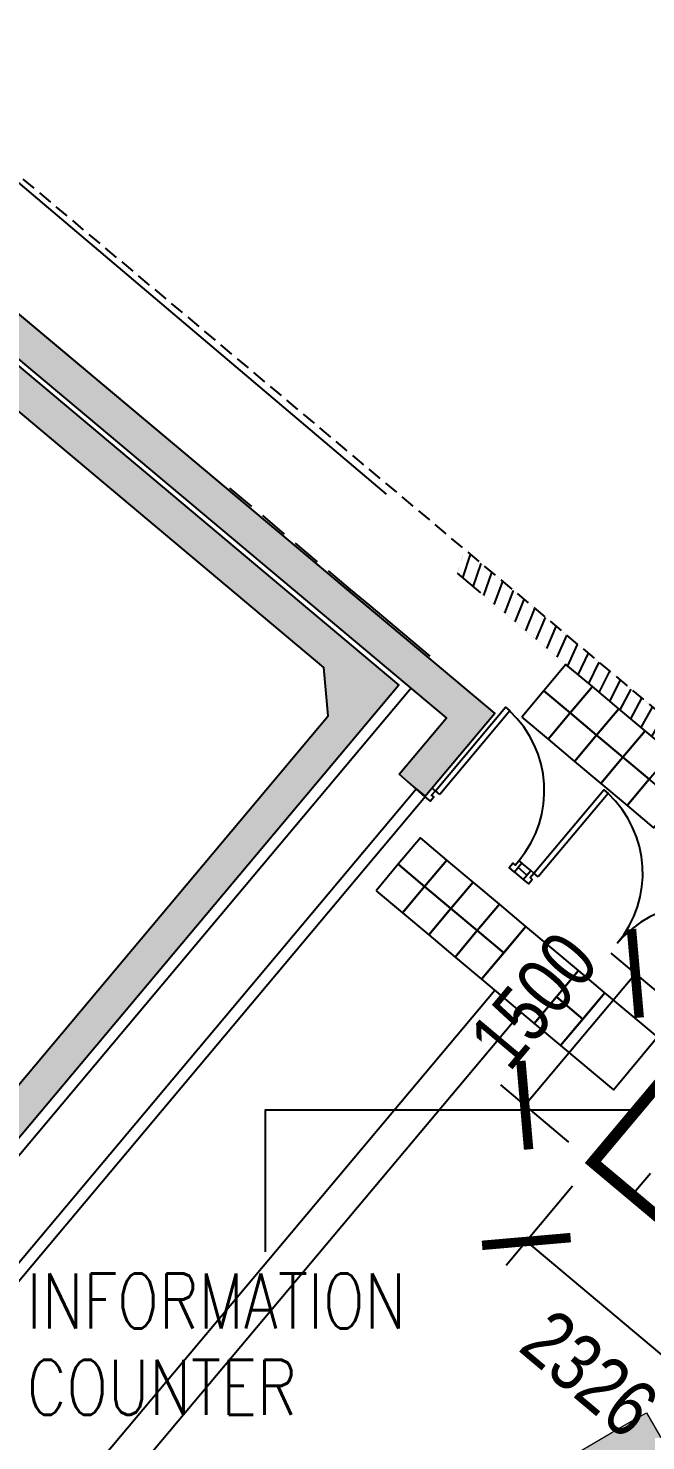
# Model space of a CAD drawing. Header units: millimetres. Extents: x 834140250 to 834644390, y 817877047 to 817987022.
# Drawn here: x 834555248 to 834560630, y 817946257 to 817958575 of the extents above; entities that cross this region are included whole.
import ezdxf

# ---------------------------------------------------------------- set-up
doc = ezdxf.new("R2010")
doc.units = ezdxf.units.MM
doc.header["$LTSCALE"] = 1000
doc.header["$MEASUREMENT"] = 0
doc.linetypes.add('3B52X-MAGP-P-L000_XB$0$HIDDEN', pattern=[0.375, 0.25, -0.125])
doc.linetypes.add('3B52X-MAGP-P-L000_XB$0$HIDDEN2', pattern=[0.1875, 0.125, -0.0625])
doc.layers.get('Defpoints').update_dxf_attribs({"color": 150})
for name, color, linetype in [('3B52X-MAGP-P-L000_XB$0$VPA Window', 4, 'Continuous'), ('3B52X-MAGP-P-L000_XB$0$VPA060_Hatch', 252, 'Continuous'), ('3B52X-MAGP-P-L000_XB$0$VPA060_Tactile', 8, 'Continuous'), ('3B52X-MAGP-P-L000_XB$0$VPA090_Building Line Above', 1, '3B52X-MAGP-P-L000_XB$0$HIDDEN2'), ('3B52X-MAGP-P-L000_XB$0$VPA220_Wall-Conc', 3, 'Continuous'), ('3B52X-MAGP-P-L000_XB$0$VPA240_Retaining wall', 3, 'Continuous'), ('3B52X-MAGP-P-L000_XB$0$VPA240_Stair Ramp', 1, 'Continuous'), ('3B52X-MAGP-P-L000_XB$0$VPA315_Door', 1, 'Continuous'), ('3B52X-MAGP-P-L000_XB$0$VPA520_Drainage', 8, 'Continuous'), ('3B52X-MAGP-P-L000_XB$0$VPA726_Loose Furniture', 7, '3B52X-MAGP-P-L000_XB$0$HIDDEN'), ('MGD031_1', 7, 'Continuous'), ('VPA040_Text', 3, 'Continuous')]:
    doc.layers.add(name, color=color, linetype=linetype)
doc.layers.add('VPA280_Structure', color=2, linetype='Continuous', lineweight=5)
doc.styles.add('1_2.5mm', font='arial.ttf', dxfattribs={"width": 0.8, "height": 0.0025})
doc.styles.get("Standard").update_dxf_attribs({"font": 'txt.shx', "width": 0.8})
doc.styles.add('Style-Arial', font='arial.ttf', dxfattribs={"width": 0.8})
doc.dimstyles.get("Standard").update_dxf_attribs({"dimtxt": 0.18, "dimasz": 0.18, "dimexe": 0.18, "dimexo": 0.06249999999999999, "dimgap": 0.09, "dimtad": 0, "dimtih": 1, "dimtoh": 1, "dimdec": 4, "dimzin": 1, "dimdsep": 46, "dimtxsty": '1_2.5mm', "dimcen": 0, "dimadec": 0, "dimazin": 0, "dimtfac": 1, "dimtdec": 4, "dimtofl": 0, "dimtmove": 0, "dimatfit": 3, "dimfxl": 0, "dimtolj": 1, "dimtzin": 1, "dimarcsym": 0})

# ---------------------------------------------------------------- blocks, each defined once
blk = doc.blocks.new('_ArchTick')
at = {"color": 0, "linetype": 'ByBlock', "const_width": 0.15}
blk.add_lwpolyline([(-0.5, -0.5), (0.5, 0.5)], dxfattribs=at)
blk = doc.blocks.new('*D79')
at = {"layer": 'Defpoints', "color": 0}
for p in [(834560539.787054, 817950332.7164288), (834561133.3917124, 817949834.6229776), (834560169.2101812, 817948685.5561744)]:
    blk.add_point(p, dxfattribs=at)
at = {"layer": 'MGD031_1', "color": 0, "lineweight": -2}
for p, q in [((834560923.6485664, 817950010.6183746), (834560330.0439078, 817950508.7118256)), ((834559575.6055217, 817949183.6496263), (834560539.787054, 817950332.7164288)), ((834559959.467035, 817948861.5515714), (834559365.8623755, 817949359.6450232))]:
    blk.add_line(p, q, dxfattribs=at)
at = {"layer": 'MGD031_1', "color": 0, "lineweight": -2, "xscale": 547.6004642393601, "yscale": 547.6004642393601, "zscale": 547.6004642393601}
for p, rotation in [((834560539.787054, 817950332.7164288), 49.99999993868348), ((834559575.6055217, 817949183.6496263), 229.9999999386835)]:
    blk.add_blockref('_ArchTick', p, dxfattribs=dict(at, rotation=rotation))
at = {"layer": 'MGD031_1', "color": 0, "insert": (834559652.3923417, 817950098.2734199), "char_height": 500, "attachment_point": 5, "rotation": 49.999999938683494, "style": 'Style-Arial'}
blk.add_mtext('1500', dxfattribs=at)
blk = doc.blocks.new('*D80')
at = {"layer": 'Defpoints', "color": 0}
for p in [(834560169.2101812, 817948685.5561744), (834561950.8213193, 817947190.6069256), (834561371.1689472, 817946499.8041301)]:
    blk.add_point(p, dxfattribs=at)
at = {"layer": 'MGD031_1', "color": 0, "lineweight": -2}
for p, q in [((834559993.214784, 817948475.8130283), (834559413.5624135, 817947785.0102348)), ((834559589.5578105, 817947994.753381), (834561371.1689471, 817946499.8041302)), ((834561774.8259223, 817946980.8637795), (834561195.17355, 817946290.060984))]:
    blk.add_line(p, q, dxfattribs=at)
at = {"layer": 'MGD031_1', "color": 0, "lineweight": -2, "xscale": 547.6004642393601, "yscale": 547.6004642393601, "zscale": 547.6004642393601}
for p, rotation in [((834559589.5578105, 817947994.753381), 139.9999999386835), ((834561371.1689471, 817946499.8041302), 319.9999999386835)]:
    blk.add_blockref('_ArchTick', p, dxfattribs=dict(at, rotation=rotation))
at = {"layer": 'MGD031_1', "color": 0, "insert": (834560140.1633707, 817946841.8441745), "char_height": 500, "attachment_point": 5, "rotation": 319.99999993868346, "style": 'Style-Arial'}
blk.add_mtext('2326', dxfattribs=at)
blk = doc.blocks.new('GFA_GF')
at = {"layer": '3B52X-MAGP-P-L000_XB$0$VPA060_Hatch'}
h = blk.add_hatch(dxfattribs=at)
h.set_pattern_fill('AR-CONC', color=253, scale=20, style=0)
h.set_pattern_definition([(100.0000034936039, (-2589.171031594276, 22801.16369593143), (101.8233703102381, 101.8233826693934), [15, -165]), (45.00000349360389, (-2589.171031594276, 22801.16369593143), (-133.0800530505929, 75.44201099675088), [12, -132]), (150.4514034936039, (-2580.685751676559, 22809.64897811413), (-31.25654429055805, 177.2654165779289), [12.748038, -140.2284223999999]), (96.18420349360387, (-2619.812810897827, 22826.87519848347), (162.5608400799546, 142.2321105501147), [22.5, -247.5]), (146.6356034936039, (-2606.266066789627, 22838.72786581516), (-29.08561148409133, 268.4288121395425), [19.1220576, -210.3426]), (41.1842034936039, (-2619.812810897827, 22826.87519848347), (-29.08582108746876, 268.4287894873709), [18, -198]), (71.0000034936039, (-2599.296614766121, 22835.76821243763), (138.4216818048328, 39.69178763793873), [15, -165]), (16.0000034936039, (-2599.296614766121, 22835.76821243763), (-79.81942432325009, 130.5015595458056), [12, -132]), (121.4514034936039, (-2587.761472582817, 22839.07585406303), (58.60238968035699, 170.1933001010494), [12.748038, -140.2284224]), (87.50000349360391, (-2589.171031594276, 22801.16369593143), (-49.43905923155839, 44.65900382116087), [0, -130.3999999999999, 0, -133.9999999999999, 0, -132.4999999999999]), (57.5000034936039, (-2589.171031594276, 22801.16369593143), (-26.60781775622365, 91.00918214252664), [0, -76.39999999999999, 0, -127.4, 0, -50.5]), (17.50000349360391, (-2617.839356899261, 22766.99811196327), (72.08249157022748, 78.88674814585838), [0, -50, 0, -156, 0, -207]), (7.500003493603904, (-2630.695108175278, 22751.6772223711), (59.63598943716401, 102.2185569642345), [0, -65, 0, -103.6, 0, -147])])
h.paths.add_polyline_path([(-1340.704459071159, 34200.77043092251), (-1163.189062833786, 34443.43951404095), (11844.13612949848, 23528.77547049522), (11233.59735751152, 22801.16369593143), (11008.28812217712, 22999.36964643002), (11421.59488248825, 23491.92976307869)])
h.paths.add_polyline_path([(-2589.171031594276, 24739.82126700878), (-2332.05189871788, 25046.24394118786), (-1795.820788383484, 24596.2926145792), (-2052.939791679382, 24289.8701107502)])
h = blk.add_hatch(dxfattribs=at)
h.set_pattern_fill('AR-CONC', color=253, scale=20, style=0)
h.set_pattern_definition([(49.99999999999999, (934.046479344368, 18390.07432639599), (143.4520365201507, -12.55042699651902), [15, -165]), (355, (934.046479344368, 18390.07432639599), (-27.7502667226, 150.4384267400024), [12, -132]), (100.4514, (946.0008153915405, 18389.02845835686), (115.7018763428043, 137.8879084121907), [12.748038, -140.2284224]), (46.18420000000002, (934.046479344368, 18430.07432639599), (213.4482097251289, -33.10380286580362), [22.49999999999999, -247.4999999999999]), (96.6356, (951.83382833004, 18427.31566500664), (186.9325411097407, 194.8235741800883), [19.1220576, -210.3426]), (351.1842, (934.046479344368, 18430.07432639599), (186.9323890267254, 194.8237201850649), [18, -198]), (21, (954.046479344368, 18420.07432639599), (119.3814104236923, -80.52377813306776), [15, -165]), (326.0000000000001, (954.046479344368, 18420.07432639599), (48.66306638431634, 145.0300090093706), [12, -132]), (71.4514, (963.9949259757996, 18413.36400520802), (168.044525716298, 64.50609934199048), [12.748038, -140.2284224]), (37.50000000000001, (934.046479344368, 18390.07432639599), (2.431971063458134, 66.5787707662623), [0, -130.4, 0, -134, 0, -132.5]), (7.499999999999999, (934.046479344368, 18390.07432639599), (52.61390748842972, 78.88234237647205), [0, -76.39999999999999, 0, -127.4, 0, -50.5]), (327.5, (889.4464793205261, 18390.07432639599), (106.7644872344818, -4.51097434687596), [0, -50, 0, -156, 0, -207]), (317.5, (869.4464793205261, 18390.07432639599), (116.6372338684772, 20.02099646646353), [0, -65, 0, -103.6, 0, -147])])
h.paths.add_polyline_path([(3351.913693785667, 24780.48001253605), (3388.890743613243, 24357.83039665222), (5955.139615535736, 22204.49191176891), (4348.165261149406, 20289.3744546175), (4385.140920877457, 19866.72318208218), (5542.423031210899, 18895.66009736061), (6598.021953821182, 18988.01306545734), (10390.93776750565, 23508.23945713043), (10353.96323335171, 23930.88694214821), (6056.462126851082, 27536.9181728363), (5633.812501430511, 27499.94111144543)], flags=16)
h.paths.add_polyline_path([(5789.671724915504, 28152.40404856205), (11006.42618668079, 23775.02774429321), (6555.123737335205, 18470.17135930061), (6325.310086727142, 18663.00790905952), (5867.398720860481, 18622.94584321976), (5671.99631690979, 18390.07432639599), (934.046479344368, 22365.68628764153)])
h.paths.add_polyline_path([(5339.653716444969, 21937.70152938366), (5302.674118280411, 22360.34810805321), (3196.054460525513, 24128.01706373692), (2773.404844641685, 24091.04001402855), (1552.111884474754, 22635.55974280834), (1589.088934540749, 22212.9101266861), (3695.705092549324, 20445.23700118065), (4118.353318452835, 20482.21239411831)], flags=16)
h = blk.add_hatch(dxfattribs=at)
h.set_pattern_fill('AR-CONC', color=253, scale=20, style=0)
h.set_pattern_definition([(49.99999999999999, (834399403.5779446, 817920156.1772425), (143.4520365201507, -12.55042699651902), [15, -165]), (355, (834399403.5779446, 817920156.1772425), (-27.7502667226, 150.4384267400024), [12, -132]), (100.4514, (834399415.5322806, 817920155.1313746), (115.7018763428043, 137.8879084121907), [12.748038, -140.2284224]), (46.18420000000002, (834399403.5779446, 817920196.1772425), (213.4482097251289, -33.10380286580362), [22.49999999999999, -247.4999999999999]), (96.6356, (834399421.3652936, 817920193.418581), (186.9325411097407, 194.8235741800883), [19.1220576, -210.3426]), (351.1842, (834399403.5779446, 817920196.1772425), (186.9323890267254, 194.8237201850649), [18, -198]), (21, (834399423.5779446, 817920186.1772425), (119.3814104236923, -80.52377813306776), [15, -165]), (326.0000000000001, (834399423.5779446, 817920186.1772425), (48.66306638431634, 145.0300090093706), [12, -132]), (71.4514, (834399433.5263911, 817920179.4669213), (168.044525716298, 64.50609934199048), [12.748038, -140.2284224]), (37.50000000000001, (834399403.5779446, 817920156.1772425), (2.431971063458134, 66.5787707662623), [0, -130.4, 0, -134, 0, -132.5]), (7.499999999999999, (834399403.5779446, 817920156.1772425), (52.61390748842972, 78.88234237647205), [0, -76.39999999999999, 0, -127.4, 0, -50.5]), (327.5, (834399358.9779447, 817920156.1772425), (106.7644872344818, -4.510974346875951), [0, -50, 0, -156, 0, -207]), (317.5, (834399338.9779447, 817920156.1772425), (116.6372338684772, 20.02099646646354), [0, -65, 0, -103.6, 0, -147])])
edge = h.paths.add_edge_path(flags=17)
edge.add_line((4669.99081492424, 6400.000000119209), (4375.864941716194, 6400.000000119209))
edge.add_line((4375.864941716194, 6400.000000119209), (4812.102622866631, 6033.953103899956))
edge.add_arc((8418.747860908508, 7644.784747481346), 3950.021323620073, 198.3688839907443, 204.066914657053, ccw=False)
edge = h.paths.add_edge_path()
edge.add_line((4812.102622866631, 6033.953103899956), (4375.864941716194, 6400.000000119209))
edge.add_line((4375.864941716194, 6400.000000119209), (4355.106813549995, 6400.000000119209))
edge.add_arc((8418.716197490692, 7644.763788342476), 4249.983307464022, 197.0308606786462, 218.098155601729)
edge.add_line((5074.171074867249, 5022.479281187057), (5306.47010576725, 5212.420541405678))
edge.add_arc((8418.747861385345, 7644.784748315811), 3950.021324394689, 204.0669146652843, 218.00898794895, ccw=False)
edge = h.paths.add_edge_path()
edge.add_line((14758.72696197033, 20234.85090553761), (15690.76899850368, 21345.61535251141))
edge.add_line((15690.76899850368, 21345.61535251141), (15920.58233129978, 21152.77907001972))
edge.add_line((15920.58233129978, 21152.77907001972), (14988.54029262066, 20042.01462078094))
edge.add_line((14988.54029262066, 20042.01462078094), (17301.99451732635, 18100.79604828358))
edge.add_line((17301.99451732635, 18100.79604828358), (18105.47902500629, 19058.35159659386))
edge.add_line((18105.47902500629, 19058.35159659386), (18335.2923579216, 18865.51531362534))
edge.add_line((18335.2923579216, 18865.51531362534), (16874.3315615654, 17124.41003656387))
edge.add_arc((19950.00000035763, 14543.61778283119), 4015.000000287576, 139.9999999877726, 179.9999999982988)
edge.add_line((15935, 14543.6177829504), (15935, 7999.999999523163))
edge.add_line((15935, 7999.999999523163), (15635, 7999.999999523163))
edge.add_line((15635, 7999.999999523163), (15635, 10999.99999952316))
edge.add_line((15635, 10999.99999952316), (15635, 11299.99999952316))
edge.add_line((15635, 11299.99999952316), (15635, 13971.4147452116))
edge.add_line((15635, 13971.4147452116), (14815.96099662781, 13971.4147452116))
edge.add_line((14815.96099662781, 13971.4147452116), (13053.97842180729, 17021.24373209476))
edge.add_arc((25735.29270875454, -4928.856331706047), 25350.00246262712, 120.0164774375186, 144.0164626531961)
edge.add_arc((8418.749066114426, 7644.785106897354), 3950.022491852898, 144.0168895969588, 198.3688838593637)
edge.add_line((4669.990908622742, 6400), (1577.308505892754, 6400.000000476837))
edge.add_arc((-2300.171882510185, 4785.405402541161), 4200.210694492894, 22.60699317670514, 49.99999998959423)
edge.add_line((399.6715105772018, 8002.953464508057), (-9595.549460887909, 16389.93964958191))
edge.add_line((-9595.549460887909, 16389.93964958191), (-9338.441015601158, 16696.35462939739))
edge.add_line((-9338.441015601158, 16696.35462939739), (-8765.843454003334, 16215.8885768652))
edge.add_line((-8765.843454003334, 16215.8885768652), (-8894.398885726929, 16062.6820756197))
edge.add_line((-8894.398885726929, 16062.6820756197), (-5387.807707905769, 13120.30660033226))
edge.add_line((-5387.807707905769, 13120.30660033226), (-5018.204831361771, 13560.78215587139))
edge.add_line((-5018.204831361771, 13560.78215587139), (-4864.995942115784, 13432.22463333607))
edge.add_line((-4864.995942115784, 13432.22463333607), (-5234.59881734848, 12991.74907898903))
edge.add_line((-5234.59881734848, 12991.74907898903), (-3549.301043510437, 11577.61633789539))
edge.add_line((-3549.301043510437, 11577.61633789539), (-3115.419398188591, 12094.69632971287))
edge.add_line((-3115.419398188591, 12094.69632971287), (-2962.210518836975, 11966.13881409168))
edge.add_line((-2962.210518836975, 11966.13881409168), (-3396.092154622078, 11449.0588157177))
edge.add_line((-3396.092154622078, 11449.0588157177), (-3281.192103862762, 11352.62340319157))
edge.add_line((-3281.192103862762, 11352.62340319157), (-3120.487859845161, 11544.14607441425))
edge.add_line((-3120.487859845161, 11544.14607441425), (-2507.652151584625, 11029.91617846489))
edge.add_line((-2507.652151584625, 11029.91617846489), (-2668.352561712265, 10838.40078175068))
edge.add_line((-2668.352561712265, 10838.40078175068), (528.2290325164795, 8156.162353157997))
edge.add_arc((-2446.506817698479, 4671.498859405518), 4581.695433269801, 26.278853227204877, 49.513768639956595, ccw=False)
edge.add_line((1661.669927000999, 6700), (4275.070816159248, 6700))
edge.add_arc((8418.750927686691, 7644.785138964653), 4250.02397940018, 144.0168745552077, 192.8442255567613, ccw=False)
edge.add_arc((25735.29270875454, -4928.856331706047), 25650.00246259042, 119.34633505658181, 144.0164626532238, ccw=False)
edge.add_line((13164.54626882076, 17429.56401216984), (14989.10889220238, 14271.4147452116))
edge.add_line((14989.10889220238, 14271.4147452116), (15635, 14271.4147452116))
edge.add_line((15635, 14271.4147452116), (15635.00000023842, 14543.6177829504))
edge.add_arc((19950.00000059605, 14543.6177829504), 4315.000000357628, 139.9999999910598, 180, ccw=False)
edge.add_line((16644.51822865009, 17317.24631953239), (17109.15823471546, 17870.98271584511))
edge.add_line((17109.15823471546, 17870.98271584511), (14565.89067590237, 20005.03756964207))
edge.add_line((14565.89067590237, 20005.03756964207), (14758.72696197033, 20234.85090553761))
at = {"layer": '3B52X-MAGP-P-L000_XB$0$VPA520_Drainage', "ltscale": 20}
h = blk.add_hatch(dxfattribs=at)
h.set_pattern_fill('ANSI31', color=253, scale=1000)
h.set_pattern_definition([(45, (-834236357.2756484, -817907475.1304626), (-88.38834764831843, 88.38834764831844), [])])
edge = h.paths.add_edge_path()
edge.add_line((11581.49129450321, 24956.88593828678), (14641.28103232384, 22389.42008244991))
edge.add_line((14641.28103232384, 22389.42008244991), (14512.72350847721, 22236.21119379997))
edge.add_line((14512.72350847721, 22236.21119379997), (11515.11334729195, 24751.5047699213))
edge.add_line((11515.11334729195, 24751.5047699213), (11581.48206865788, 24956.87494289875))
blk.add_lwpolyline([(11362.99005150795, 22823.13106334209), (11324.68782937527, 22855.27044379711), (11935.33605873585, 23583.01266467571), (11973.63828086853, 23550.8732842207)], close=True)
for points in [[(11233.59751284122, 22801.1635658741), (11279.56017947197, 22762.59630930424), (11311.69955992699, 22800.89853143692), (11292.54844880104, 22816.96822166443), (11324.68782937527, 22855.27044379711), (11297.87627387047, 22877.76801013947)], [(12014.96284472942, 22145.52020382881), (11969.00017809868, 22184.08746039867), (12001.1395585537, 22222.38968253136), (12020.29066967964, 22206.31999230385), (12052.43005013466, 22244.62221443653), (12079.24160563946, 22222.12464809418)]]:
    blk.add_lwpolyline(points)
blk.add_arc((11324.68782937527, 22855.27044379711), 950, 320.0000034931815, 46.98303937995968)
at = {"layer": '3B52X-MAGP-P-L000_XB$0$VPA Window', "color": 253}
blk.add_lwpolyline([(12079.24178624153, 22222.12489640713), (12014.96303331852, 22145.52044832706), (12091.56728076935, 22081.24145328999), (12155.84603333473, 22157.84590435028), (12079.24178624153, 22222.12489640713)], close=True, dxfattribs=at)
blk.add_lwpolyline([(12123.70665717125, 22119.54367887974), (12047.10239768028, 22183.8226634264)], dxfattribs=at)
at = {"layer": '3B52X-MAGP-P-L000_XB$0$VPA060_Hatch', "color": 253}
blk.add_line((11515.11334729195, 24751.5047699213), (11719.02905011177, 24580.39917945862), dxfattribs=at)
at = {"layer": '3B52X-MAGP-P-L000_XB$0$VPA060_Tactile', "color": 253}
for points in [[(12270.65344798565, 23725.91329145432), (12500.46678102016, 23533.07700872421), (12693.30306398869, 23762.89034163952), (12463.48973107338, 23955.72662448883), (12270.65344798565, 23725.91329145432)], [(12077.81716525555, 23496.09995830059), (12307.63049829006, 23303.26367557049), (12500.46678125858, 23533.07700848579), (12270.65344834328, 23725.91329133511), (12077.81716525555, 23496.09995830059)], [(12500.46678090096, 23533.07700848579), (12730.28011393547, 23340.24072575569), (12923.11639690399, 23570.054058671), (12693.30306398869, 23762.89034152031), (12500.46678090096, 23533.07700848579)], [(12307.63049781322, 23303.26367509365), (12537.44383084774, 23110.42739236355), (12730.28011381626, 23340.24072527885), (12500.46678090096, 23533.07700812817), (12307.63049781322, 23303.26367509365)], [(12730.28011369705, 23340.24072539806), (12960.09344673157, 23147.40444266796), (13152.92972970009, 23377.21777558327), (12923.11639678478, 23570.05405843258), (12730.28011369705, 23340.24072539806)], [(12537.44383072853, 23110.42739224434), (12767.25716376305, 22917.59110951424), (12960.09344673157, 23147.40444242954), (12730.28011381626, 23340.24072527885), (12537.44383072853, 23110.42739224434)], [(12960.09344661236, 23147.40444254875), (13189.90677964687, 22954.56815981865), (13382.74306261539, 23184.38149273396), (13152.92972970009, 23377.21777558327), (12960.09344661236, 23147.40444254875)], [(12767.25716376305, 22917.59110951424), (12997.07049679756, 22724.75482678413), (13189.90677976608, 22954.56815969944), (12960.09344685078, 23147.40444254875), (12767.25716376305, 22917.59110951424)], [(12997.07049655914, 22724.75482678413), (13226.88382959366, 22531.91854405403), (13419.72011256218, 22761.73187696934), (13189.90677964687, 22954.56815981865), (12997.07049655914, 22724.75482678413)], [(11001.1336671114, 22212.97948300838), (11230.94700014591, 22020.14320027828), (11423.78328311443, 22249.95653319359), (11193.96995019913, 22442.7928160429), (11001.1336671114, 22212.97948300838)], [(10808.29738438129, 21983.16614985466), (11038.11071741581, 21790.32986712456), (11230.94700038433, 22020.14320003986), (11001.13366746902, 22212.97948288918), (10808.29738438129, 21983.16614985466)], [(11230.9470000267, 22020.14320003986), (11460.76033306122, 21827.30691730976), (11653.59661602974, 22057.12025022507), (11423.78328311443, 22249.95653307438), (11230.9470000267, 22020.14320003986)], [(11460.7603328228, 21827.30691695213), (11690.57366585732, 21634.47063422203), (11883.40994882584, 21864.28396713734), (11653.59661591053, 22057.12024998665), (11460.7603328228, 21827.30691695213)], [(11038.11071693897, 21790.32986664772), (11267.92404997349, 21597.49358391762), (11460.76033294201, 21827.30691683292), (11230.9470000267, 22020.14319968224), (11038.11071693897, 21790.32986664772)], [(11267.92404985428, 21597.49358379841), (11497.73738288879, 21404.65730106831), (11690.57366585732, 21634.47063398361), (11460.76033294201, 21827.30691683292), (11267.92404985428, 21597.49358379841)], [(11690.57366573811, 21634.47063410282), (11920.38699877262, 21441.63435137272), (12113.22328174114, 21671.44768428802), (11883.40994882584, 21864.28396713734), (11690.57366573811, 21634.47063410282)], [(11497.73738288879, 21404.65730106831), (11727.55071592331, 21211.8210183382), (11920.38699889183, 21441.63435125351), (11690.57366597652, 21634.47063410282), (11497.73738288879, 21404.65730106831)], [(12113.22328197956, 21671.44768416882), (11727.55071616173, 21211.8210183382), (12187.17738187313, 20826.14845263958), (12572.84994769096, 21285.7751185894)], [(12380.01366472244, 21055.96178555489), (12609.82699775696, 20863.12550282478), (12802.66328072548, 21092.93883574009), (12572.84994781017, 21285.7751185894), (12380.01366472244, 21055.96178555489)], [(12802.6632809639, 21092.93883550167), (12416.99071514606, 20633.31216967106), (12876.61738085747, 20247.63960397243), (13262.2899466753, 20707.26626992226)], [(12187.17738199234, 20826.14845240116), (12416.99071502686, 20633.31216967106), (12609.82699799538, 20863.12550258636), (12380.01366508007, 21055.96178543568), (12187.17738199234, 20826.14845240116)]]:
    blk.add_lwpolyline(points, close=True, dxfattribs=at)
for points in [[(1702.482847690582, 9031.05179643631), (11842.45738255978, 21115.40287697315)], [(1932.296180725098, 8838.215513467789), (12072.27071559429, 20922.56659400463)]]:
    blk.add_lwpolyline(points, dxfattribs=at)
at = {"layer": '3B52X-MAGP-P-L000_XB$0$VPA090_Building Line Above', "color": 253}
blk.add_lwpolyline([(-15508.87054622173, 18871.53141772747), (-15299.96457159519, 19120.49586248398), (-15146.79868924618, 18991.88708937168), (-1375.031600356102, 35404.44090116024), (-1528.240049958229, 35532.99803853035), (-1319.334077835083, 35781.96248185635), (14200.73636507988, 22759.07862305641, 0.4142135615605079), (14658.60678160191, 22799.13709306717, -1.340208180360775e-05), (16707.15731847286, 25240.37164461613, 0.3640005916453452)], format="xyb", dxfattribs=at)
at = {"layer": '3B52X-MAGP-P-L000_XB$0$VPA220_Wall-Conc', "color": 253}
blk.add_lwpolyline([(5789.671724915504, 28152.40404856205), (11006.42618668079, 23775.02774429321), (6555.123737335205, 18470.17135930061), (6325.310086727142, 18663.00790905952), (5867.398720860481, 18622.94584321976), (5671.99631690979, 18390.07432639599), (934.046479344368, 22365.68628764153), (5789.671724915504, 28152.40404856205)], dxfattribs=at)
for points in [[(3351.913693785667, 24780.48001253605), (3388.890743613243, 24357.83039665222), (5955.139615535736, 22204.49191176891), (4348.165261149406, 20289.3744546175), (4385.140920877457, 19866.72318208218), (5542.423031210899, 18895.66009736061), (6598.021953821182, 18988.01306545734), (10390.93776750565, 23508.23945713043), (10353.96323335171, 23930.88694214821), (6056.462126851082, 27536.9181728363), (5633.812501430511, 27499.94111144543)], [(11161.4981367588, 22870.8112578392), (6657.479640126228, 17503.1313419342), (6734.084082126617, 17438.85258293152), (11238.10258102417, 22806.53249680996)]]:
    blk.add_lwpolyline(points, close=True, dxfattribs=at)
at = {"layer": '3B52X-MAGP-P-L000_XB$0$VPA240_Retaining wall', "color": 253, "linetype": '3B52X-MAGP-P-L000_XB$0$HIDDEN'}
blk.add_line((10585.79924452305, 24610.97590708733), (9458.14573276043, 25557.18955266476), dxfattribs=at)
at = {"layer": '3B52X-MAGP-P-L000_XB$0$VPA240_Retaining wall', "color": 253}
for p, q in [((11269.71839761734, 24010.9914522171), (10484.77111363411, 24669.6404286623)), ((10746.89260315895, 24475.80252933502), (10585.79924440384, 24610.97590708733)), ((11279.268045187, 24029.08649230003), (10746.89260315895, 24475.80252957344))]:
    blk.add_line(p, q, dxfattribs=at)
at = {"layer": '3B52X-MAGP-P-L000_XB$0$VPA240_Stair Ramp', "color": 253}
blk.add_line((11115.22067296505, 23749.00824928284), (3948.042221903801, 15207.61584961414), dxfattribs=at)
at = {"layer": '3B52X-MAGP-P-L000_XB$0$VPA315_Door', "color": 253}
blk.add_lwpolyline([(12220.95990872383, 22103.20907461643), (12182.65768659115, 22135.34845519066), (12793.30591583252, 22863.09067595005), (12831.6081379652, 22830.95129549503)], close=True, dxfattribs=at)
blk.add_lwpolyline([(12091.5673699379, 22081.24157714844), (12137.53003668785, 22042.67432057858), (12169.66941702366, 22080.97654271126), (12150.51830601692, 22097.04623293877), (12182.65768659115, 22135.34845519066), (12155.84613108635, 22157.84602153301)], dxfattribs=at)
for centre, radius, start, end in [((12182.65768659115, 22135.34845519066), 950, 319.9999938705921, 46.98304437386485), ((13638.14212620258, 20914.05199408531), 949.9999999999998, 53.01695882768951, 140.0000034931815)]:
    blk.add_arc(centre, radius, start, end, dxfattribs=at)
at = {"layer": '3B52X-MAGP-P-L000_XB$0$VPA520_Drainage', "color": 253}
blk.add_line((-568.528443813324, 35151.94698405266), (10896.02569937706, 25439.85710299015), dxfattribs=at)
at = {"layer": '3B52X-MAGP-P-L000_XB$0$VPA520_Drainage', "color": 253, "const_width": 0.5}
blk.add_lwpolyline([(11581.49129450321, 24956.88593828678), (14641.28103232384, 22389.42008244991), (14512.72350847721, 22236.21119379997), (11515.11334729195, 24751.5047699213), (11581.48206865788, 24956.87494289875)], dxfattribs=at)
at = {"layer": '3B52X-MAGP-P-L000_XB$0$VPA726_Loose Furniture', "color": 253}
blk.add_lwpolyline([(13038.666264534, 19328.41983473301), (14002.84767878056, 20477.48649907112), (13661.95811128616, 20763.52680873871), (12697.77669668198, 19614.46014451981)], close=True, dxfattribs=at)
at = {"layer": 'Defpoints', "color": 253, "ltscale": 500}
blk.add_lwpolyline([(-1340.704459071159, 34200.77043092251), (-1163.189062833786, 34443.43951404095), (11844.13612949848, 23528.77547049522), (11233.59735751152, 22801.16369593143), (11008.28812217712, 22999.36964643002), (11421.59488248825, 23491.92976307869)], close=True, dxfattribs=at)
at = {"layer": 'VPA280_Structure', "color": 253, "ltscale": 500}
for points in [[(11421.59488248825, 23491.92976307869), (-1340.704456329346, 34200.7704282999), (-1147.868173480034, 34430.58376121521), (11844.24558269978, 23528.90590333939), (11844.2438069582, 23528.90378713608)], [(11421.59304893017, 23491.9275778532), (11008.28812515736, 22999.36964404583), (11238.10152232647, 22806.53342700005), (11844.24266827106, 23528.90474259853)], [(11675.93984246254, 23328.32693254948), (11651.40929985046, 23299.09257030487)]]:
    blk.add_lwpolyline(points, dxfattribs=at)
blk.add_lwpolyline([(-2668.346643805504, 10838.40782558918), (528.2290325164795, 8156.162353157997, -0.1017302173343312), (1661.669927000999, 6700), (4275.070816159248, 6700, -0.216332576124974), (4979.673718810081, 10141.87379908562, -0.1080614367030422), (13164.54626882076, 17429.56401216984), (14989.10889220238, 14271.4147452116), (15635, 14271.4147452116), (15635, 14543.6177829504)], format="xyb", dxfattribs=at)

msp = doc.modelspace()

# ---------------------------------------------------------------- linework, layer by layer
at = {"layer": 'Defpoints', "ltscale": 500}
msp.add_lwpolyline([(834561133.391576, 817949834.6228154), (834562267.1466204, 817948883.2893751), (834561817.1954272, 817948347.0584246), (834562750.2556274, 817947564.1279486), (834561950.8213311, 817947190.6069366), (834560169.2101811, 817948685.5561744)], close=True, dxfattribs=at)
at = {"layer": 'VPA040_Text', "color": 2, "ltscale": 500, "const_width": 100}
msp.add_lwpolyline([(834560169.2101811, 817948685.5561744), (834561133.3915957, 817949834.6228386), (834562267.1466341, 817948883.2893914), (834561817.195424, 817948347.0584275), (834562750.2556274, 817947564.1279486, 0.008600935707353869), (834561950.8213193, 817947190.6069254)], format="xyb", close=True, dxfattribs=at)
at = {"layer": 'VPA040_Text', "color": 3, "ltscale": 500}
msp.add_lwpolyline([(834560525.0421004, 817949140.7156515), (834557314.0199884, 817949140.7156515), (834557314.0199884, 817947904.1070918)], dxfattribs=at)

# ---------------------------------------------------------------- block references
msp.add_blockref('GFA_GF', (834547471.4334934, 817929071.0960406))

# ---------------------------------------------------------------- texts
at = {"layer": 'VPA040_Text', "ltscale": 500, "width": 0.8}
for s, p in [('INFORMATION', (834555234.1052911, 817947236.7452042)), ('COUNTER', (834555234.1052911, 817946483.5424074))]:
    msp.add_text(s, height=480.0000000000001, dxfattribs=at).set_placement(p)

# ---------------------------------------------------------------- dimensions: what is measured, and where the dimension line sits
at = {"layer": 'MGD031_1'}
dim = msp.add_linear_dim(base=(834560539.787054, 817950332.7164288), p1=(834560169.2101812, 817948685.5561744), p2=(834561133.3917123, 817949834.6229775), angle=49.99999993898456, dimstyle='Standard', override={"dimscale": 50, "dimtxt": 10, "dimasz": 10.9520092847872, "dimexe": 5.476004642393601, "dimexo": 5.476004642393601, "dimgap": 5.476004642393601, "dimtad": 1, "dimtih": 0, "dimtoh": 0, "dimdec": 0, "dimzin": 11, "dimtxsty": 'Style-Arial', "dimblk": 'ArchTick', "dimadec": 4, "dimazin": 3, "dimtdec": 0, "dimatfit": 1, "dimfrac": 2, "dimtolj": 0, "dimtzin": 11}, dxfattribs=at)
dim.commit()
dim.dimension.update_dxf_attribs({"geometry": '*D79', "text_midpoint": (834560057.6962878, 817949758.1830275), "dimtype": 160})
dim = msp.add_linear_dim(base=(834561371.1689472, 817946499.8041301), p1=(834560169.2101812, 817948685.5561744), p2=(834561950.8213193, 817947190.6069255), angle=139.9999999383971, dimstyle='Standard', override={"dimscale": 50, "dimtxt": 10, "dimasz": 10.9520092847872, "dimexe": 5.476004642393601, "dimexo": 5.476004642393601, "dimgap": 5.476004642393601, "dimtad": 1, "dimtih": 0, "dimtoh": 0, "dimdec": 0, "dimzin": 11, "dimtxsty": 'Style-Arial', "dimblk": 'ArchTick', "dimadec": 4, "dimazin": 3, "dimtdec": 0, "dimatfit": 1, "dimfrac": 2, "dimtolj": 0, "dimtzin": 11}, dxfattribs=at)
dim.commit()
dim.dimension.update_dxf_attribs({"geometry": '*D80', "text_midpoint": (834560140.1633707, 817946841.8441745)})

doc.saveas('drawing.dxf')
